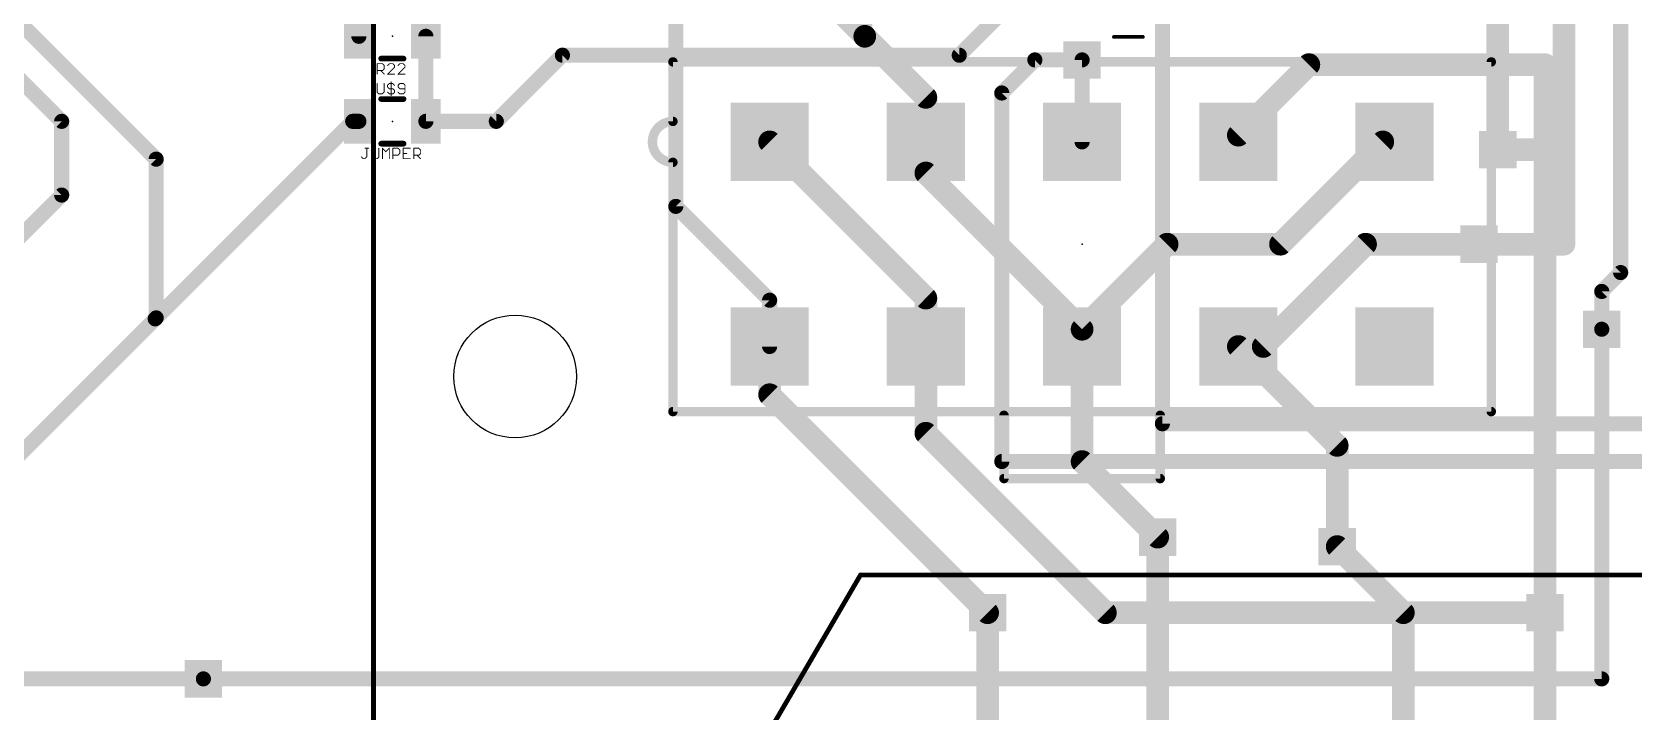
# Model space of a CAD drawing. Extents: x 0 to 107, y 0 to 139.
# Drawn here: x 23.84 to 66.91, y 30.35 to 48.63 of the extents above; entities that cross this region are included whole.
import ezdxf

# ---------------------------------------------------------------- set-up
doc = ezdxf.new("R2010")
doc.units = 0
for name, color, linetype in [('1', 14, 'CONTINUOUS'), ('16', 174, 'CONTINUOUS'), ('17', 94, 'CONTINUOUS'), ('18', 94, 'CONTINUOUS'), ('20', 178, 'CONTINUOUS'), ('21', 250, 'CONTINUOUS'), ('22', 250, 'CONTINUOUS'), ('23', 178, 'CONTINUOUS'), ('25', 250, 'CONTINUOUS'), ('27', 250, 'CONTINUOUS')]:
    doc.layers.add(name, color=color, linetype=linetype)

# ---------------------------------------------------------------- blocks, each defined once
blk = doc.blocks.new('SQUAREP')
blk.add_solid([(-0.5, -0.5), (0.5, -0.5), (-0.5, 0.5), (0.5, 0.5)])
blk = doc.blocks.new('RECT')
blk.add_solid([(-0.5, -0.5), (0.5, -0.5), (-0.5, 0.5), (0.5, 0.5)])
blk = doc.blocks.new('SQUAREV')
blk.add_solid([(-0.5, -0.5), (0.5, -0.5), (-0.5, 0.5), (0.5, 0.5)])

msp = doc.modelspace()

# ---------------------------------------------------------------- linework, layer by layer
at = {"layer": '1'}
for points, const_width in [([(65.024, 42.926), (65.024, 57.404)], 0.6096), ([(66.548, 57.404), (66.548, 42.164)], 0.4064), ([(54.229, 38.1), (54.229, 53.848)], 0.4064), ([(51.308, 50.546), (48.768, 48.006)], 0.4064), ([(20.828, 50.038), (24.638, 46.228)], 0.4064), ([(32.628, 49.911), (32.628, 48.514)], 0.4064), ([(63.246, 45.466), (63.246, 49.784)], 0.6096), ([(22.86, 49.53), (27.178, 45.212)], 0.4064), ([(34.428, 46.228), (34.428, 48.514)], 0.4064), ([(38.1, 48.006), (36.322, 46.228)], 0.4064), ([(48.768, 48.006), (38.1, 48.006)], 0.4064), ([(49.911, 46.99), (50.8, 47.879)], 0.4064), ([(50.8, 47.879), (52.07, 47.879)], 0.4064), ([(49.911, 37.084), (49.911, 46.99)], 0.4064), ([(24.638, 46.228), (24.638, 44.2468)], 0.4064), ([(27.1526, 40.9194), (32.4612, 46.228)], 0.4064), ([(32.628, 46.228), (32.4612, 46.228)], 0.4064), ([(36.322, 46.228), (34.428, 46.228)], 0.4064), ([(27.178, 45.212), (27.178, 40.9448)], 0.4064), ([(24.638, 44.2468), (20.7772, 40.386)], 0.4064), ([(62.738, 42.926), (65.024, 42.926)], 0.6096), ([(66.548, 42.164), (66.04, 41.656)], 0.4064), ([(66.04, 41.656), (66.04, 40.64)], 0.4064), ([(27.1526, 40.9194), (20.7772, 34.544)], 0.4064), ([(27.178, 40.9448), (27.1526, 40.9194)], 0.4064), ([(54.229, 38.1), (69.088, 38.1)], 0.4064), ([(70.104, 37.084), (49.911, 37.084)], 0.4064), ([(54.102, 25.6032), (54.102, 35.052)], 0.6096), ([(58.928, 34.798), (60.706, 33.02)], 0.6096), ([(49.53, 15.24), (49.53, 33.02)], 0.6096), ([(60.706, 33.02), (60.706, 18.796)], 0.6096), ([(64.516, 29.21), (64.516, 33.02)], 0.6096), ([(28.448, 31.242), (23.3172, 31.242)], 0.4064)]:
    msp.add_lwpolyline(points, dxfattribs=dict(at, const_width=const_width))
for points, const_width in [([(34.5296, 48.514, 1), (34.3264, 48.514)], 0.2032), ([(32.5264, 48.514, 1), (32.7296, 48.514)], 0.2032), ([(38.1, 48.1076, 1), (38.1, 47.9044)], 0.2032), ([(38.1718, 47.9342, 1), (38.0282, 48.0778)], 0.2032), ([(48.6962, 48.0778, 1), (48.8398, 47.9342)], 0.2032), ([(48.768, 47.9044, 1), (48.768, 48.1076)], 0.2032), ([(50.8, 47.9806, 1), (50.8, 47.7774)], 0.2032), ([(50.8718, 47.8072, 1), (50.7282, 47.9508)], 0.2032), ([(52.07, 47.7774, 1), (52.07, 47.9806)], 0.2032), ([(50.0126, 46.99, 1), (49.8094, 46.99)], 0.2032), ([(49.8392, 47.0618, 1), (49.9828, 46.9182)], 0.2032), ([(24.7396, 46.228, 1), (24.5364, 46.228)], 0.2032), ([(24.5662, 46.1562, 1), (24.7098, 46.2998)], 0.2032), ([(32.4612, 46.3296, 1), (32.4612, 46.1264)], 0.2032), ([(32.533, 46.1562, 1), (32.3894, 46.2998)], 0.2032), ([(32.628, 46.1264, 1), (32.628, 46.3296)], 0.2032), ([(34.428, 46.3296, 1), (34.428, 46.1264)], 0.2032), ([(34.3264, 46.228, 1), (34.5296, 46.228)], 0.2032), ([(36.2502, 46.2998, 1), (36.3938, 46.1562)], 0.2032), ([(36.322, 46.1264, 1), (36.322, 46.3296)], 0.2032), ([(27.2796, 45.212, 1), (27.0764, 45.212)], 0.2032), ([(27.1062, 45.1402, 1), (27.2498, 45.2838)], 0.2032), ([(63.0936, 45.466, 1), (63.3984, 45.466)], 0.3048), ([(24.7098, 44.175, 1), (24.5662, 44.3186)], 0.2032), ([(24.5364, 44.2468, 1), (24.7396, 44.2468)], 0.2032), ([(62.738, 43.0784, 1), (62.738, 42.7736)], 0.3048), ([(64.8716, 42.926, 1), (65.1764, 42.926)], 0.3048), ([(65.024, 42.7736, 1), (65.024, 43.0784)], 0.3048), ([(66.4464, 42.164, 1), (66.6496, 42.164)], 0.2032), ([(66.6198, 42.0922, 1), (66.4762, 42.2358)], 0.2032), ([(66.1416, 41.656, 1), (65.9384, 41.656)], 0.2032), ([(65.9682, 41.7278, 1), (66.1118, 41.5842)], 0.2032), ([(27.0808, 40.9912, 1), (27.2244, 40.8476)], 0.2032), ([(27.0808, 40.9912, 1), (27.2244, 40.8476)], 0.2032), ([(27.0764, 40.9448, 1), (27.2796, 40.9448)], 0.2032), ([(27.2244, 40.8476, 1), (27.0808, 40.9912)], 0.2032), ([(27.2498, 40.873, 1), (27.1062, 41.0166)], 0.2032), ([(65.9384, 40.64, 1), (66.1416, 40.64)], 0.2032), ([(54.229, 38.2016, 1), (54.229, 37.9984)], 0.2032), ([(54.1274, 38.1, 1), (54.3306, 38.1)], 0.2032), ([(49.911, 37.1856, 1), (49.911, 36.9824)], 0.2032), ([(49.8094, 37.084, 1), (50.0126, 37.084)], 0.2032), ([(54.2544, 35.052, 1), (53.9496, 35.052)], 0.3048), ([(59.0358, 34.9058, 1), (58.8202, 34.6902)], 0.3048), ([(49.6824, 33.02, 1), (49.3776, 33.02)], 0.3048), ([(60.8584, 33.02, 1), (60.5536, 33.02)], 0.3048), ([(60.5982, 32.9122, 1), (60.8138, 33.1278)], 0.3048), ([(64.6684, 33.02, 1), (64.3636, 33.02)], 0.3048), ([(28.448, 31.1404, 1), (28.448, 31.3436)], 0.2032)]:
    msp.add_lwpolyline(points, format="xyb", dxfattribs=dict(at, const_width=const_width))
at = {"layer": '16'}
for points, const_width in [([(46.228, 48.514), (39.254, 55.488)], 0.6096), ([(46.228, 50.916), (46.228, 48.514)], 0.4064), ([(41.148, 50.038), (41.148, 43.942)], 0.4064), ([(47.87, 46.872), (46.228, 48.514)], 0.6096), ([(52.07, 45.676), (52.07, 47.879)], 0.4064), ([(56.27, 45.856), (58.166, 47.752)], 0.6096), ([(58.166, 47.752), (64.516, 47.752)], 0.6096), ([(64.516, 47.752), (64.516, 45.466)], 0.6096), ([(47.87, 45.676), (47.87, 46.872)], 0.6096), ([(56.27, 45.676), (56.27, 45.856)], 0.6096), ([(47.87, 41.476), (43.67, 45.676)], 0.6096), ([(47.87, 45.676), (47.87, 44.84)], 0.6096), ([(57.404, 42.926), (60.154, 45.676)], 0.6096), ([(60.47, 45.676), (60.154, 45.676)], 0.6096), ([(64.516, 45.466), (63.246, 45.466)], 0.6096), ([(64.516, 33.02), (64.516, 45.466)], 0.6096), ([(47.87, 44.84), (52.07, 40.64)], 0.6096), ([(41.148, 43.942), (43.67, 41.42)], 0.4064), ([(52.07, 40.64), (54.356, 42.926)], 0.6096), ([(54.356, 42.926), (57.404, 42.926)], 0.6096), ([(56.94, 40.176), (59.69, 42.926)], 0.6096), ([(59.69, 42.926), (62.738, 42.926)], 0.6096), ([(47.87, 40.176), (47.87, 41.476)], 0.6096), ([(43.67, 40.176), (43.67, 41.42)], 0.4064), ([(52.07, 40.176), (52.07, 40.64)], 0.6096), ([(66.04, 40.64), (66.04, 31.242)], 0.4064), ([(43.67, 38.88), (43.67, 40.176)], 0.6096), ([(47.87, 40.176), (47.87, 37.846)], 0.6096), ([(52.07, 37.084), (52.07, 40.176)], 0.6096), ([(56.94, 40.176), (56.27, 40.176)], 0.6096), ([(56.27, 40.176), (58.928, 37.518)], 0.6096), ([(49.53, 33.02), (43.67, 38.88)], 0.6096), ([(47.87, 37.846), (52.696, 33.02)], 0.6096), ([(58.928, 37.518), (58.928, 34.798)], 0.6096), ([(54.102, 35.052), (52.07, 37.084)], 0.6096), ([(52.696, 33.02), (64.516, 33.02)], 0.6096), ([(66.04, 31.242), (28.448, 31.242)], 0.4064)]:
    msp.add_lwpolyline(points, dxfattribs=dict(at, const_width=const_width))
for points, const_width in [([(46.3358, 48.6218, 1), (46.1202, 48.4062)], 0.3048), ([(46.1202, 48.4062, 1), (46.3358, 48.6218)], 0.3048), ([(46.1264, 48.514, 1), (46.3296, 48.514)], 0.2032), ([(52.1716, 47.879, 1), (51.9684, 47.879)], 0.2032), ([(58.166, 47.9044, 1), (58.166, 47.5996)], 0.3048), ([(58.2738, 47.6442, 1), (58.0582, 47.8598)], 0.3048), ([(64.6684, 47.752, 1), (64.3636, 47.752)], 0.3048), ([(64.516, 47.5996, 1), (64.516, 47.9044)], 0.3048), ([(48.0224, 46.872, 1), (47.7176, 46.872)], 0.3048), ([(47.7622, 46.7642, 1), (47.9778, 46.9798)], 0.3048), ([(56.1622, 45.9638, 1), (56.3778, 45.7482)], 0.3048), ([(56.4224, 45.856, 1), (56.1176, 45.856)], 0.3048), ([(43.7778, 45.7838, 1), (43.5622, 45.5682)], 0.3048), ([(48.0224, 45.676, 1), (47.7176, 45.676)], 0.3048), ([(47.7176, 45.676, 1), (48.0224, 45.676)], 0.3048), ([(51.9684, 45.676, 1), (52.1716, 45.676)], 0.2032), ([(56.1176, 45.676, 1), (56.4224, 45.676)], 0.3048), ([(60.154, 45.8284, 1), (60.154, 45.5236)], 0.3048), ([(60.2618, 45.5682, 1), (60.0462, 45.7838)], 0.3048), ([(60.47, 45.5236, 1), (60.47, 45.8284)], 0.3048), ([(63.246, 45.6184, 1), (63.246, 45.3136)], 0.3048), ([(64.6684, 45.466, 1), (64.3636, 45.466)], 0.3048), ([(64.516, 45.3136, 1), (64.516, 45.6184)], 0.3048), ([(64.3636, 45.466, 1), (64.6684, 45.466)], 0.3048), ([(47.9778, 44.9478, 1), (47.7622, 44.7322)], 0.3048), ([(47.7176, 44.84, 1), (48.0224, 44.84)], 0.3048), ([(41.0464, 43.942, 1), (41.2496, 43.942)], 0.2032), ([(41.2198, 44.0138, 1), (41.0762, 43.8702)], 0.2032), ([(54.356, 43.0784, 1), (54.356, 42.7736)], 0.3048), ([(54.4638, 42.8182, 1), (54.2482, 43.0338)], 0.3048), ([(57.2962, 43.0338, 1), (57.5118, 42.8182)], 0.3048), ([(57.404, 42.7736, 1), (57.404, 43.0784)], 0.3048), ([(59.69, 43.0784, 1), (59.69, 42.7736)], 0.3048), ([(59.7978, 42.8182, 1), (59.5822, 43.0338)], 0.3048), ([(62.738, 42.7736, 1), (62.738, 43.0784)], 0.3048), ([(48.0224, 41.476, 1), (47.7176, 41.476)], 0.3048), ([(43.7716, 41.42, 1), (43.5684, 41.42)], 0.2032), ([(43.5982, 41.3482, 1), (43.7418, 41.4918)], 0.2032), ([(47.7622, 41.3682, 1), (47.9778, 41.5838)], 0.3048), ([(52.2224, 40.64, 1), (51.9176, 40.64)], 0.3048), ([(51.9622, 40.7478, 1), (52.1778, 40.5322)], 0.3048), ([(51.9622, 40.5322, 1), (52.1778, 40.7478)], 0.3048), ([(66.1416, 40.64, 1), (65.9384, 40.64)], 0.2032), ([(43.8224, 40.176, 1), (43.5176, 40.176)], 0.3048), ([(43.5684, 40.176, 1), (43.7716, 40.176)], 0.2032), ([(48.0224, 40.176, 1), (47.7176, 40.176)], 0.3048), ([(47.7176, 40.176, 1), (48.0224, 40.176)], 0.3048), ([(52.2224, 40.176, 1), (51.9176, 40.176)], 0.3048), ([(51.9176, 40.176, 1), (52.2224, 40.176)], 0.3048), ([(56.3778, 40.2838, 1), (56.1622, 40.0682)], 0.3048), ([(56.27, 40.3284, 1), (56.27, 40.0236)], 0.3048), ([(56.8322, 40.2838, 1), (57.0478, 40.0682)], 0.3048), ([(56.94, 40.0236, 1), (56.94, 40.3284)], 0.3048), ([(43.7778, 38.9878, 1), (43.5622, 38.7722)], 0.3048), ([(43.5176, 38.88, 1), (43.8224, 38.88)], 0.3048), ([(47.9778, 37.9538, 1), (47.7622, 37.7382)], 0.3048), ([(47.7176, 37.846, 1), (48.0224, 37.846)], 0.3048), ([(59.0804, 37.518, 1), (58.7756, 37.518)], 0.3048), ([(58.8202, 37.4102, 1), (59.0358, 37.6258)], 0.3048), ([(52.1778, 37.1918, 1), (51.9622, 36.9762)], 0.3048), ([(51.9176, 37.084, 1), (52.2224, 37.084)], 0.3048), ([(53.9942, 34.9442, 1), (54.2098, 35.1598)], 0.3048), ([(58.7756, 34.798, 1), (59.0804, 34.798)], 0.3048), ([(49.4222, 32.9122, 1), (49.6378, 33.1278)], 0.3048), ([(52.696, 33.1724, 1), (52.696, 32.8676)], 0.3048), ([(52.5882, 32.9122, 1), (52.8038, 33.1278)], 0.3048), ([(64.3636, 33.02, 1), (64.6684, 33.02)], 0.3048), ([(64.516, 32.8676, 1), (64.516, 33.1724)], 0.3048), ([(28.448, 31.3436, 1), (28.448, 31.1404)], 0.2032), ([(66.04, 31.1404, 1), (66.04, 31.3436)], 0.2032), ([(65.9384, 31.242, 1), (66.1416, 31.242)], 0.2032)]:
    msp.add_lwpolyline(points, format="xyb", dxfattribs=dict(at, const_width=const_width))
at = {"layer": '20'}
msp.add_circle((36.83, 39.37), 1.65, dxfattribs=at)
at = {"layer": '21'}
for points, const_width in [([(33.828, 47.914), (33.228, 47.914)], 0.1524), ([(41.07, 46.226), (41.07, 47.826)], 0.254), ([(41.07, 47.826), (63.07, 47.826)], 0.254), ([(63.07, 47.826), (63.07, 38.426)], 0.254), ([(33.228, 46.828), (33.828, 46.828)], 0.1524), ([(33.228, 45.628), (33.828, 45.628)], 0.1524), ([(41.07, 38.426), (41.07, 45.126)], 0.254), ([(63.07, 38.426), (41.07, 38.426)], 0.254)]:
    msp.add_lwpolyline(points, dxfattribs=dict(at, const_width=const_width))
for points, const_width in [([(33.228, 47.9521, 1), (33.228, 47.8759)], 0.0762), ([(33.828, 47.8759, 1), (33.828, 47.9521)], 0.0762), ([(41.1335, 47.826, 1), (41.0065, 47.826)], 0.127), ([(41.07, 47.8895, 1), (41.07, 47.7625)], 0.127), ([(63.1335, 47.826, 1), (63.0065, 47.826)], 0.127), ([(63.07, 47.7625, 1), (63.07, 47.8895)], 0.127), ([(33.228, 46.8661, 1), (33.228, 46.7899)], 0.0762), ([(33.828, 46.7899, 1), (33.828, 46.8661)], 0.0762), ([(41.07, 46.226, 1), (41.07, 45.126)], 0.254), ([(41.0065, 46.226, 1), (41.1335, 46.226)], 0.127), ([(41.07, 46.1625, 1), (41.07, 46.2895)], 0.127), ([(33.228, 45.6661, 1), (33.228, 45.5899)], 0.0762), ([(33.828, 45.5899, 1), (33.828, 45.6661)], 0.0762), ([(41.1335, 45.126, 1), (41.0065, 45.126)], 0.127), ([(41.07, 45.0625, 1), (41.07, 45.1895)], 0.127), ([(41.07, 38.4895, 1), (41.07, 38.3625)], 0.127), ([(41.0065, 38.426, 1), (41.1335, 38.426)], 0.127), ([(63.0065, 38.426, 1), (63.1335, 38.426)], 0.127), ([(63.07, 38.3625, 1), (63.07, 38.4895)], 0.127)]:
    msp.add_lwpolyline(points, format="xyb", dxfattribs=dict(at, const_width=const_width))
at = {"layer": '22', "const_width": 0.127}
for points in [[(33.02, 58.0263), (33.02, 11.0617)], [(46.1137, 34.036), (37.2237, 18.796)], [(93.0783, 34.036), (46.1137, 34.036)]]:
    msp.add_lwpolyline(points, dxfattribs=at)
at = {"layer": '22', "const_width": 0.0635}
for points in [[(46.1137, 34.0678, 1), (46.1137, 34.0042)], [(46.1411, 34.02, 1), (46.0863, 34.052)]]:
    msp.add_lwpolyline(points, format="xyb", dxfattribs=at)
at = {"layer": '23'}
for p in [(33.528, 48.514), (33.528, 46.228), (52.07, 42.926)]:
    msp.add_point(p, dxfattribs=at)
at = {"layer": '25', "const_width": 0.0254}
for points in [[(33.1197, 47.498), (33.1197, 47.7776)], [(33.1197, 47.7776), (33.2595, 47.7776)], [(33.2595, 47.5912), (33.1197, 47.5912)], [(33.2129, 47.5912), (33.3061, 47.498)], [(33.2595, 47.7776), (33.3061, 47.731)], [(33.3061, 47.6378), (33.2595, 47.5912)], [(33.3061, 47.731), (33.3061, 47.6378)], [(33.447, 47.7776), (33.4004, 47.731)], [(33.4004, 47.498), (33.5868, 47.6844)], [(33.5868, 47.498), (33.4004, 47.498)], [(33.5402, 47.7776), (33.447, 47.7776)], [(33.5868, 47.731), (33.5402, 47.7776)], [(33.5868, 47.6844), (33.5868, 47.731)], [(33.7276, 47.7776), (33.681, 47.731)], [(33.681, 47.498), (33.8674, 47.6844)], [(33.8674, 47.498), (33.681, 47.498)], [(33.8208, 47.7776), (33.7276, 47.7776)], [(33.8674, 47.731), (33.8208, 47.7776)], [(33.8674, 47.6844), (33.8674, 47.731)], [(33.1197, 47.2442), (33.1197, 47.0112)], [(33.1197, 47.0112), (33.1663, 46.9646)], [(33.1663, 46.9646), (33.2595, 46.9646)], [(33.2595, 46.9646), (33.3061, 47.0112)], [(33.3061, 47.0112), (33.3061, 47.2442)], [(33.4004, 47.1976), (33.447, 47.2442)], [(33.4004, 47.151), (33.4004, 47.1976)], [(33.447, 47.1044), (33.4004, 47.151)], [(33.4004, 47.0112), (33.447, 46.9646)], [(33.447, 47.2442), (33.5402, 47.2442)], [(33.5402, 47.1044), (33.447, 47.1044)], [(33.447, 46.9646), (33.5402, 46.9646)], [(33.4936, 47.2908), (33.4936, 46.918)], [(33.5402, 47.2442), (33.5868, 47.1976)], [(33.5868, 47.0578), (33.5402, 47.1044)], [(33.5402, 46.9646), (33.5868, 47.0112)], [(33.5868, 47.0112), (33.5868, 47.0578)], [(33.7276, 47.2442), (33.681, 47.1976)], [(33.681, 47.1976), (33.681, 47.151)], [(33.681, 47.151), (33.7276, 47.1044)], [(33.681, 47.0112), (33.7276, 46.9646)], [(33.8208, 47.2442), (33.7276, 47.2442)], [(33.7276, 47.1044), (33.8675, 47.1044)], [(33.7276, 46.9646), (33.8208, 46.9646)], [(33.8675, 47.1976), (33.8208, 47.2442)], [(33.8208, 46.9646), (33.8675, 47.0112)], [(33.8675, 47.0112), (33.8675, 47.1976)]]:
    msp.add_lwpolyline(points, dxfattribs=at)
at = {"layer": '25', "const_width": 0.0127}
for points in [[(33.1197, 47.784, 1), (33.1197, 47.7713)], [(33.1197, 47.5976, 1), (33.1197, 47.5849)], [(33.1261, 47.7776, 1), (33.1134, 47.7776)], [(33.1134, 47.498, 1), (33.1261, 47.498)], [(33.2174, 47.5957, 1), (33.2084, 47.5867)], [(33.264, 47.7821, 1), (33.255, 47.7731)], [(33.255, 47.5957, 1), (33.264, 47.5867)], [(33.2595, 47.7713, 1), (33.2595, 47.784)], [(33.2595, 47.5849, 1), (33.2595, 47.5976)], [(33.3125, 47.731, 1), (33.2998, 47.731)], [(33.2998, 47.6378, 1), (33.3125, 47.6378)], [(33.3017, 47.7265, 1), (33.3106, 47.7355)], [(33.3106, 47.6333, 1), (33.3017, 47.6423)], [(33.3017, 47.4935, 1), (33.3106, 47.5025)], [(33.3959, 47.7355, 1), (33.4049, 47.7265)], [(33.4004, 47.5044, 1), (33.4004, 47.4917)], [(33.3959, 47.5025, 1), (33.4049, 47.4935)], [(33.447, 47.784, 1), (33.447, 47.7713)], [(33.4515, 47.7731, 1), (33.4425, 47.7821)], [(33.5447, 47.7821, 1), (33.5357, 47.7731)], [(33.5402, 47.7713, 1), (33.5402, 47.784)], [(33.5931, 47.731, 1), (33.5804, 47.731)], [(33.5804, 47.6844, 1), (33.5931, 47.6844)], [(33.5823, 47.7265, 1), (33.5913, 47.7355)], [(33.5913, 47.6799, 1), (33.5823, 47.6889)], [(33.5868, 47.4917, 1), (33.5868, 47.5044)], [(33.6765, 47.7355, 1), (33.6855, 47.7265)], [(33.681, 47.5044, 1), (33.681, 47.4917)], [(33.6765, 47.5025, 1), (33.6855, 47.4935)], [(33.7276, 47.784, 1), (33.7276, 47.7713)], [(33.7321, 47.7731, 1), (33.7231, 47.7821)], [(33.8253, 47.7821, 1), (33.8164, 47.7731)], [(33.8208, 47.7713, 1), (33.8208, 47.784)], [(33.8738, 47.731, 1), (33.8611, 47.731)], [(33.8611, 47.6844, 1), (33.8738, 47.6844)], [(33.863, 47.7265, 1), (33.8719, 47.7355)], [(33.8719, 47.6799, 1), (33.863, 47.6889)], [(33.8674, 47.4917, 1), (33.8674, 47.5044)], [(33.1242, 47.0157, 1), (33.1152, 47.0067)], [(33.1261, 47.2442, 1), (33.1134, 47.2442)], [(33.1134, 47.0112, 1), (33.1261, 47.0112)], [(33.1663, 46.971, 1), (33.1663, 46.9583)], [(33.1618, 46.9601, 1), (33.1708, 46.9691)], [(33.255, 46.9691, 1), (33.264, 46.9601)], [(33.2595, 46.9583, 1), (33.2595, 46.971)], [(33.3125, 47.2442, 1), (33.2998, 47.2442)], [(33.2998, 47.0112, 1), (33.3125, 47.0112)], [(33.3106, 47.0067, 1), (33.3017, 47.0157)], [(33.4067, 47.1976, 1), (33.394, 47.1976)], [(33.3959, 47.2021, 1), (33.4049, 47.1931)], [(33.4049, 47.1555, 1), (33.3959, 47.1465)], [(33.394, 47.151, 1), (33.4067, 47.151)], [(33.4049, 47.0157, 1), (33.3959, 47.0067)], [(33.447, 47.2506, 1), (33.447, 47.2379)], [(33.447, 47.1108, 1), (33.447, 47.0981)], [(33.447, 46.971, 1), (33.447, 46.9583)], [(33.4515, 47.2397, 1), (33.4425, 47.2487)], [(33.4425, 47.0999, 1), (33.4515, 47.1089)], [(33.4425, 46.9601, 1), (33.4515, 46.9691)], [(33.4999, 47.2908, 1), (33.4872, 47.2908)], [(33.5447, 47.2487, 1), (33.5357, 47.2397)], [(33.5447, 47.1089, 1), (33.5357, 47.0999)], [(33.5357, 46.9691, 1), (33.5447, 46.9601)], [(33.5402, 47.2379, 1), (33.5402, 47.2506)], [(33.5402, 47.0981, 1), (33.5402, 47.1108)], [(33.5402, 46.9583, 1), (33.5402, 46.971)], [(33.5931, 47.0578, 1), (33.5804, 47.0578)], [(33.5804, 47.0112, 1), (33.5931, 47.0112)], [(33.5823, 47.1931, 1), (33.5913, 47.2021)], [(33.5823, 47.0533, 1), (33.5913, 47.0623)], [(33.5913, 47.0067, 1), (33.5823, 47.0157)], [(33.6765, 47.2021, 1), (33.6855, 47.1931)], [(33.6855, 47.1555, 1), (33.6765, 47.1465)], [(33.6855, 47.0157, 1), (33.6765, 47.0067)], [(33.6874, 47.1976, 1), (33.6747, 47.1976)], [(33.6747, 47.151, 1), (33.6874, 47.151)], [(33.7276, 47.2506, 1), (33.7276, 47.2379)], [(33.7276, 47.1108, 1), (33.7276, 47.0981)], [(33.7276, 46.971, 1), (33.7276, 46.9583)], [(33.7321, 47.2397, 1), (33.7231, 47.2487)], [(33.7231, 47.0999, 1), (33.7321, 47.1089)], [(33.7231, 46.9601, 1), (33.7321, 46.9691)], [(33.8253, 47.2487, 1), (33.8164, 47.2397)], [(33.8164, 46.9691, 1), (33.8253, 46.9601)], [(33.8208, 47.2379, 1), (33.8208, 47.2506)], [(33.8208, 46.9583, 1), (33.8208, 46.971)], [(33.8738, 47.1976, 1), (33.8611, 47.1976)], [(33.8611, 47.0112, 1), (33.8738, 47.0112)], [(33.863, 47.1931, 1), (33.8719, 47.2021)], [(33.8719, 47.0067, 1), (33.863, 47.0157)], [(33.8675, 47.0981, 1), (33.8675, 47.1108)], [(33.4872, 46.918, 1), (33.4999, 46.918)]]:
    msp.add_lwpolyline(points, format="xyb", dxfattribs=at)
at = {"layer": '27'}
for points, const_width in [([(52.9256, 48.4969), (53.7052, 48.4969)], 0.1016), ([(32.6987, 45.2713), (32.7453, 45.2247)], 0.0254), ([(32.7453, 45.2247), (32.7919, 45.2247)], 0.0254), ([(32.7919, 45.5043), (32.8852, 45.5043)], 0.0254), ([(32.7919, 45.2247), (32.8386, 45.2713)], 0.0254), ([(32.8386, 45.2713), (32.8386, 45.5043)], 0.0254), ([(32.9794, 45.5043), (32.9794, 45.2713)], 0.0254), ([(32.9794, 45.2713), (33.026, 45.2247)], 0.0254), ([(33.026, 45.2247), (33.1192, 45.2247)], 0.0254), ([(33.1192, 45.2247), (33.1658, 45.2713)], 0.0254), ([(33.1658, 45.2713), (33.1658, 45.5043)], 0.0254), ([(33.26, 45.2247), (33.26, 45.5043)], 0.0254), ([(33.26, 45.5043), (33.3533, 45.4111)], 0.0254), ([(33.3533, 45.4111), (33.4465, 45.5043)], 0.0254), ([(33.4465, 45.5043), (33.4465, 45.2247)], 0.0254), ([(33.5407, 45.2247), (33.5407, 45.5043)], 0.0254), ([(33.5407, 45.5043), (33.6805, 45.5043)], 0.0254), ([(33.6805, 45.3179), (33.5407, 45.3179)], 0.0254), ([(33.6805, 45.5043), (33.7271, 45.4577)], 0.0254), ([(33.7271, 45.3645), (33.6805, 45.3179)], 0.0254), ([(33.7271, 45.4577), (33.7271, 45.3645)], 0.0254), ([(34.0078, 45.5043), (33.8213, 45.5043)], 0.0254), ([(33.8213, 45.5043), (33.8213, 45.2247)], 0.0254), ([(33.8213, 45.3645), (33.9146, 45.3645)], 0.0254), ([(33.8213, 45.2247), (34.0078, 45.2247)], 0.0254), ([(34.102, 45.2247), (34.102, 45.5043)], 0.0254), ([(34.102, 45.5043), (34.2418, 45.5043)], 0.0254), ([(34.2418, 45.3179), (34.102, 45.3179)], 0.0254), ([(34.1952, 45.3179), (34.2884, 45.2247)], 0.0254), ([(34.2418, 45.5043), (34.2884, 45.4577)], 0.0254), ([(34.2884, 45.3645), (34.2418, 45.3179)], 0.0254), ([(34.2884, 45.4577), (34.2884, 45.3645)], 0.0254), ([(49.97, 36.626), (49.97, 38.326)], 0.254), ([(54.17, 36.626), (54.17, 38.326)], 0.254), ([(54.17, 36.626), (49.97, 36.626)], 0.254)]:
    msp.add_lwpolyline(points, dxfattribs=dict(at, const_width=const_width))
for points, const_width in [([(52.9256, 48.5223, 1), (52.9256, 48.4715)], 0.0508), ([(53.7052, 48.4715, 1), (53.7052, 48.5223)], 0.0508), ([(32.7032, 45.2758, 1), (32.6942, 45.2668)], 0.0127), ([(32.7453, 45.2311, 1), (32.7453, 45.2184)], 0.0127), ([(32.7409, 45.2202, 1), (32.7498, 45.2292)], 0.0127), ([(32.7919, 45.5107, 1), (32.7919, 45.498)], 0.0127), ([(32.7875, 45.2292, 1), (32.7964, 45.2202)], 0.0127), ([(32.7919, 45.2184, 1), (32.7919, 45.2311)], 0.0127), ([(32.8449, 45.5043, 1), (32.8322, 45.5043)], 0.0127), ([(32.8322, 45.2713, 1), (32.8449, 45.2713)], 0.0127), ([(32.843, 45.2668, 1), (32.8341, 45.2758)], 0.0127), ([(32.8852, 45.498, 1), (32.8852, 45.5107)], 0.0127), ([(32.9857, 45.5043, 1), (32.973, 45.5043)], 0.0127), ([(32.9839, 45.2758, 1), (32.9749, 45.2668)], 0.0127), ([(32.973, 45.2713, 1), (32.9857, 45.2713)], 0.0127), ([(33.026, 45.2311, 1), (33.026, 45.2184)], 0.0127), ([(33.0215, 45.2202, 1), (33.0305, 45.2292)], 0.0127), ([(33.1147, 45.2292, 1), (33.1237, 45.2202)], 0.0127), ([(33.1192, 45.2184, 1), (33.1192, 45.2311)], 0.0127), ([(33.1722, 45.5043, 1), (33.1595, 45.5043)], 0.0127), ([(33.1595, 45.2713, 1), (33.1722, 45.2713)], 0.0127), ([(33.1703, 45.2668, 1), (33.1613, 45.2758)], 0.0127), ([(33.2664, 45.5043, 1), (33.2537, 45.5043)], 0.0127), ([(33.2645, 45.5088, 1), (33.2556, 45.4998)], 0.0127), ([(33.2537, 45.2247, 1), (33.2664, 45.2247)], 0.0127), ([(33.3488, 45.4156, 1), (33.3577, 45.4066)], 0.0127), ([(33.3488, 45.4066, 1), (33.3577, 45.4156)], 0.0127), ([(33.4528, 45.5043, 1), (33.4401, 45.5043)], 0.0127), ([(33.4401, 45.2247, 1), (33.4528, 45.2247)], 0.0127), ([(33.451, 45.4998, 1), (33.442, 45.5088)], 0.0127), ([(33.547, 45.5043, 1), (33.5343, 45.5043)], 0.0127), ([(33.5407, 45.5107, 1), (33.5407, 45.498)], 0.0127), ([(33.5407, 45.3243, 1), (33.5407, 45.3116)], 0.0127), ([(33.5343, 45.2247, 1), (33.547, 45.2247)], 0.0127), ([(33.685, 45.5088, 1), (33.676, 45.4998)], 0.0127), ([(33.676, 45.3224, 1), (33.685, 45.3134)], 0.0127), ([(33.6805, 45.498, 1), (33.6805, 45.5107)], 0.0127), ([(33.6805, 45.3116, 1), (33.6805, 45.3243)], 0.0127), ([(33.7335, 45.4577, 1), (33.7208, 45.4577)], 0.0127), ([(33.7208, 45.3645, 1), (33.7335, 45.3645)], 0.0127), ([(33.7226, 45.4532, 1), (33.7316, 45.4622)], 0.0127), ([(33.7316, 45.36, 1), (33.7226, 45.369)], 0.0127), ([(33.8213, 45.5107, 1), (33.8213, 45.498)], 0.0127), ([(33.8213, 45.3709, 1), (33.8213, 45.3582)], 0.0127), ([(33.8213, 45.2311, 1), (33.8213, 45.2184)], 0.0127), ([(33.8277, 45.5043, 1), (33.815, 45.5043)], 0.0127), ([(33.815, 45.2247, 1), (33.8277, 45.2247)], 0.0127), ([(33.9146, 45.3582, 1), (33.9146, 45.3709)], 0.0127), ([(34.0078, 45.498, 1), (34.0078, 45.5107)], 0.0127), ([(34.0078, 45.2184, 1), (34.0078, 45.2311)], 0.0127), ([(34.102, 45.5107, 1), (34.102, 45.498)], 0.0127), ([(34.102, 45.3243, 1), (34.102, 45.3116)], 0.0127), ([(34.1084, 45.5043, 1), (34.0957, 45.5043)], 0.0127), ([(34.0957, 45.2247, 1), (34.1084, 45.2247)], 0.0127), ([(34.1997, 45.3224, 1), (34.1907, 45.3134)], 0.0127), ([(34.2463, 45.5088, 1), (34.2373, 45.4998)], 0.0127), ([(34.2373, 45.3224, 1), (34.2463, 45.3134)], 0.0127), ([(34.2418, 45.498, 1), (34.2418, 45.5107)], 0.0127), ([(34.2418, 45.3116, 1), (34.2418, 45.3243)], 0.0127), ([(34.2948, 45.4577, 1), (34.2821, 45.4577)], 0.0127), ([(34.2821, 45.3645, 1), (34.2948, 45.3645)], 0.0127), ([(34.2839, 45.4532, 1), (34.2929, 45.4622)], 0.0127), ([(34.2929, 45.36, 1), (34.2839, 45.369)], 0.0127), ([(34.2839, 45.2202, 1), (34.2929, 45.2292)], 0.0127), ([(50.0335, 38.326, 1), (49.9065, 38.326)], 0.127), ([(54.2335, 38.326, 1), (54.1065, 38.326)], 0.127), ([(49.97, 36.6895, 1), (49.97, 36.5625)], 0.127), ([(49.9065, 36.626, 1), (50.0335, 36.626)], 0.127), ([(54.1065, 36.626, 1), (54.2335, 36.626)], 0.127), ([(54.17, 36.5625, 1), (54.17, 36.6895)], 0.127)]:
    msp.add_lwpolyline(points, format="xyb", dxfattribs=dict(at, const_width=const_width))

# ---------------------------------------------------------------- block references
at = {"layer": '1', "xscale": 0.8, "yscale": 1.2, "rotation": 180}
for p in [(32.628, 48.514), (34.428, 48.514)]:
    msp.add_blockref('RECT', p, dxfattribs=at)
at = {"layer": '1', "xscale": 0.8, "yscale": 1.2}
for p in [(32.628, 46.228), (34.428, 46.228)]:
    msp.add_blockref('RECT', p, dxfattribs=at)
at = {"layer": '17', "xscale": 2.1, "yscale": 2.1, "rotation": 180}
for p in [(43.67, 45.676), (43.67, 45.676), (47.87, 45.676), (47.87, 45.676), (52.07, 45.676), (52.07, 45.676), (56.27, 45.676), (56.27, 45.676), (60.47, 45.676), (60.47, 45.676), (43.67, 40.176), (43.67, 40.176), (47.87, 40.176), (47.87, 40.176), (52.07, 40.176), (52.07, 40.176), (56.27, 40.176), (56.27, 40.176), (60.47, 40.176), (60.47, 40.176)]:
    msp.add_blockref('SQUAREP', p, dxfattribs=at)
at = {"layer": '18', "xscale": 1.0064, "yscale": 1.0064}
for p in [(52.07, 47.879), (52.07, 47.879), (63.246, 45.466), (63.246, 45.466), (62.738, 42.926), (62.738, 42.926), (66.04, 40.64), (66.04, 40.64), (54.102, 35.052), (54.102, 35.052), (58.928, 34.798), (58.928, 34.798), (49.53, 33.02), (49.53, 33.02), (64.516, 33.02), (64.516, 33.02), (28.448, 31.242), (28.448, 31.242)]:
    msp.add_blockref('SQUAREV', p, dxfattribs=at)

doc.saveas('drawing.dxf')
